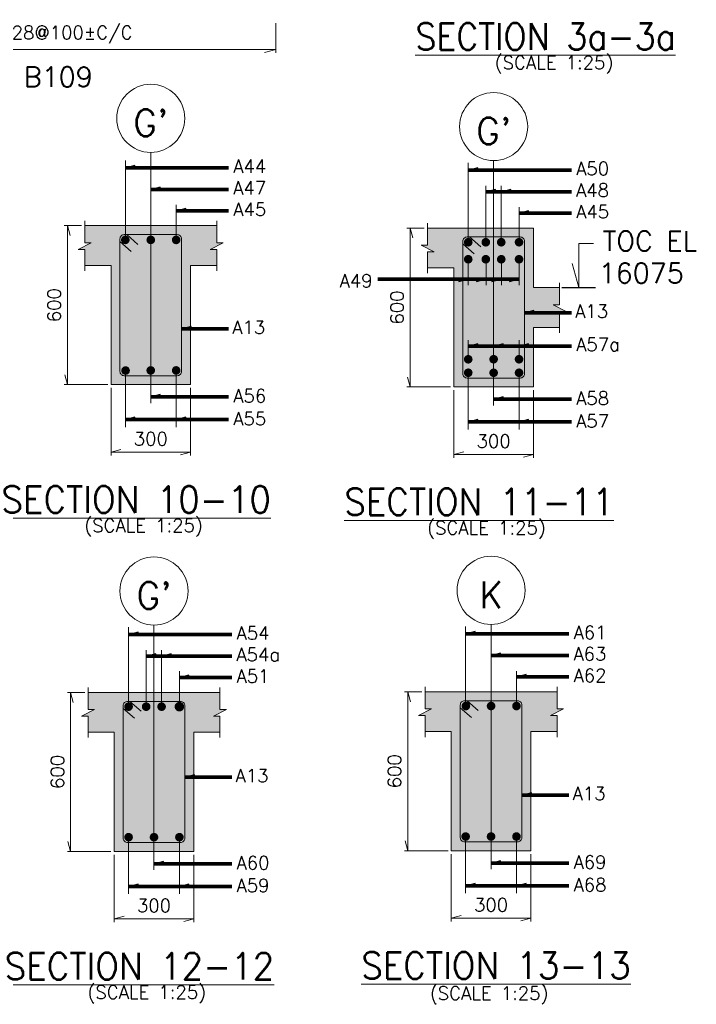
# Model space of a CAD drawing. Extents: x 875770 to 917820, y -160285 to -130585.
# Drawn here: x 903760 to 908870, y -144512 to -137081 of the extents above; entities that cross this region are included whole.
import ezdxf
from ezdxf.enums import TextEntityAlignment as Align
from ezdxf.lldxf.tags import DXFTag

# ---------------------------------------------------------------- set-up
doc = ezdxf.new("R2010")
doc.units = 0
doc.header["$LTSCALE"] = 450
doc.header["$MEASUREMENT"] = 0
doc.header["$PDMODE"] = 34
doc.header["$PDSIZE"] = 75
doc.linetypes.add('CENTER2', pattern=[1.125, 0.75, -0.125, 0.125, -0.125])
for name, color, linetype, lineweight in [('CIVIL', 3, 'Continuous', 0), ('CIVIL-GRID_NO_', 6, 'Continuous', 0), ('CIVILSHADE', 25, 'Continuous', 0), ('CV-AB-TITLE', 6, 'Continuous', 0), ('DIM', 2, 'Continuous', 0), ('GRID', 8, 'CENTER2', 0), ('MULLION', 4, 'Continuous', 0), ('REINFORCEMENT', 6, 'Continuous', 0), ('TEXT', 3, 'Continuous', 0)]:
    doc.layers.add(name, color=color, linetype=linetype, lineweight=lineweight)
doc.styles.add('ROMANS', font='romans.shx', dxfattribs={"height": 150})
doc.styles.add('ROMANS_0', font='romans.shx')
doc.styles.get("Standard").update_dxf_attribs({"font": 'romans.shx'})
doc.styles.add('V1', font='romans.shx', dxfattribs={"height": 200})
tags = doc.linetypes.add('ACAD_ISO10W100', pattern=[18.5, 12, -3, 0.5, -3]).pattern_tags.tags
tags[10:11] = [DXFTag(74, 4), DXFTag(75, 0), DXFTag(340, '0'), DXFTag(46, 1.0), DXFTag(50, 0.0), DXFTag(44, 0.0), DXFTag(45, 0.0)]
tags[8:9] = [DXFTag(74, 4), DXFTag(75, 0), DXFTag(340, '0'), DXFTag(46, 1.0), DXFTag(50, 0.0), DXFTag(44, 0.0), DXFTag(45, 0.0)]
tags[6:7] = [DXFTag(74, 4), DXFTag(75, 0), DXFTag(340, '0'), DXFTag(46, 1.0), DXFTag(50, 0.0), DXFTag(44, 0.0), DXFTag(45, 0.0)]
tags[4:5] = [DXFTag(74, 4), DXFTag(75, 0), DXFTag(340, '0'), DXFTag(46, 1.0), DXFTag(50, 0.0), DXFTag(44, 0.0), DXFTag(45, 0.0)]
doc.dimstyles.new('CIVIL', dxfattribs={"dimtxt": 100, "dimasz": 0.31, "dimexe": 25, "dimexo": 25, "dimgap": 50, "dimtad": 1, "dimdec": 0, "dimlfac": 0.5, "dimzin": 0, "dimdsep": 46, "dimtxsty": 'ROMANS_0', "dimblk": 'TICK', "dimcen": 0.06, "dimclrd": 2, "dimclre": 2, "dimclrt": 3, "dimadec": 0, "dimazin": 0, "dimtfac": 1, "dimtdec": 0, "dimtofl": 0, "dimtmove": 0, "dimatfit": 3, "dimldrblk": 'TICK', "dimfxl": 1, "dimtolj": 1, "dimtzin": 0, "dimlwd": -1, "dimlwe": -1, "dimarcsym": 0})
doc.dimstyles.new('CIVIL_100', dxfattribs={"dimtxt": 100, "dimasz": 0.35, "dimexe": 25, "dimexo": 25, "dimgap": 35, "dimtad": 1, "dimdec": 0, "dimzin": 0, "dimdsep": 46, "dimtxsty": 'ROMANS_0', "dimblk": 'TICK', "dimcen": 0.5, "dimclrd": 256, "dimclre": 2, "dimclrt": 3, "dimadec": 0, "dimazin": 0, "dimtfac": 1, "dimtdec": 0, "dimtofl": 0, "dimtmove": 0, "dimatfit": 3, "dimldrblk": 'TICK', "dimfxl": 1, "dimtolj": 1, "dimtzin": 0, "dimlwd": -1, "dimlwe": -1, "dimarcsym": 0})

# ---------------------------------------------------------------- blocks, each defined once
blk = doc.blocks.new('TICK')
at = {"color": 2, "ltscale": 0.4}
blk.add_line((-150, 0), (-429, 0), dxfattribs=at)
at = {"color": 3, "linetype": 'ByBlock'}
for p, q in [((0, 0), (-241, -65)), ((-150, 0), (0, 0))]:
    blk.add_line(p, q, dxfattribs=at)
blk = doc.blocks.new('*D186')
at = {"layer": 'DEFPOINTS', "color": 0, "linetype": 'ByBlock', "transparency": 16777216}
for p in [(902258.7, -137080.9), (905693.7, -137080.9), (902258.7, -137306.1)]:
    blk.add_point(p, dxfattribs=at)
at = {"layer": 'DIM', "color": 2, "linetype": 'ByBlock', "transparency": 16777216}
for p, q in [((902258.7, -137105.9), (902258.7, -137331.1)), ((905693.7, -137105.9), (905693.7, -137331.1))]:
    blk.add_line(p, q, dxfattribs=at)
at = {"layer": 'DIM', "color": 0, "linetype": 'ByBlock', "transparency": 16777216}
blk.add_line((905693.4, -137306.1), (902259.1, -137306.1), dxfattribs=at)
at = {"layer": 'DIM', "color": 0, "linetype": 'ByBlock', "transparency": 16777216, "xscale": 0.349999999999965, "yscale": 0.349999999999965, "zscale": 0.349999999999965, "rotation": 180}
blk.add_blockref('TICK', (902258.7, -137306.1), dxfattribs=at)
at = {"layer": 'DIM', "color": 0, "linetype": 'ByBlock', "transparency": 16777216, "xscale": 0.349999999999965, "yscale": 0.349999999999965, "zscale": 0.349999999999965}
blk.add_blockref('TICK', (905693.7, -137306.1), dxfattribs=at)
blk = doc.blocks.new('*D195')
at = {"layer": 'DEFPOINTS', "color": 0, "linetype": 'ByBlock', "transparency": 16777216}
for p in [(904449.9, -139835.4), (905049.9, -139835.4), (905049.9, -140344.3)]:
    blk.add_point(p, dxfattribs=at)
at = {"layer": 'DIM', "color": 2, "linetype": 'ByBlock', "transparency": 16777216}
for p, q in [((904449.9, -139860.4), (904449.9, -140369.3)), ((905049.9, -139860.4), (905049.9, -140369.3))]:
    blk.add_line(p, q, dxfattribs=at)
at = {"layer": 'DIM', "color": 0, "linetype": 'ByBlock', "transparency": 16777216}
blk.add_line((904450.2, -140344.3), (905049.5, -140344.3), dxfattribs=at)
at = {"layer": 'DIM', "color": 0, "linetype": 'ByBlock', "transparency": 16777216, "xscale": 0.309999999999969, "yscale": 0.309999999999969, "zscale": 0.309999999999969, "rotation": 180}
blk.add_blockref('TICK', (904449.9, -140344.3), dxfattribs=at)
at = {"layer": 'DIM', "color": 0, "linetype": 'ByBlock', "transparency": 16777216, "xscale": 0.309999999999969, "yscale": 0.309999999999969, "zscale": 0.309999999999969}
blk.add_blockref('TICK', (905049.9, -140344.3), dxfattribs=at)
at = {"layer": 'DIM', "color": 3, "linetype": 'ByBlock', "transparency": 16777216, "insert": (904749.9, -140244.3), "char_height": 100, "attachment_point": 5, "style": 'ROMANS_0'}
blk.add_mtext('\\A1;300', dxfattribs=at)
blk = doc.blocks.new('*D196')
at = {"layer": 'DEFPOINTS', "color": 0, "linetype": 'ByBlock', "transparency": 16777216}
for p in [(904120.4, -138635.4), (904251.5, -138635.4), (904449.9, -139835.4)]:
    blk.add_point(p, dxfattribs=at)
at = {"layer": 'DIM', "color": 2, "linetype": 'ByBlock', "transparency": 16777216}
for p, q in [((904226.5, -138635.4), (904095.4, -138635.4)), ((904424.9, -139835.4), (904095.4, -139835.4))]:
    blk.add_line(p, q, dxfattribs=at)
at = {"layer": 'DIM', "color": 0, "linetype": 'ByBlock', "transparency": 16777216}
blk.add_line((904120.4, -139835.1), (904120.4, -138635.8), dxfattribs=at)
at = {"layer": 'DIM', "color": 0, "linetype": 'ByBlock', "transparency": 16777216, "xscale": 0.309999999999969, "yscale": 0.309999999999969, "zscale": 0.309999999999969}
for p, rotation in [((904120.4, -138635.4), 90), ((904120.4, -139835.4), 270)]:
    blk.add_blockref('TICK', p, dxfattribs=dict(at, rotation=rotation))
at = {"layer": 'DIM', "color": 3, "linetype": 'ByBlock', "transparency": 16777216, "insert": (904020.4, -139235.4), "char_height": 100, "attachment_point": 5, "rotation": 90, "style": 'ROMANS_0'}
blk.add_mtext('\\A1;600', dxfattribs=at)
blk = doc.blocks.new('*D197')
at = {"layer": 'DEFPOINTS', "color": 0, "linetype": 'ByBlock', "transparency": 16777216}
for p in [(907039.4, -139853.1), (907639.4, -139853.1), (907639.4, -140361.9)]:
    blk.add_point(p, dxfattribs=at)
at = {"layer": 'DIM', "color": 2, "linetype": 'ByBlock', "transparency": 16777216}
for p, q in [((907039.4, -139878.1), (907039.4, -140386.9)), ((907639.4, -139878.1), (907639.4, -140386.9))]:
    blk.add_line(p, q, dxfattribs=at)
at = {"layer": 'DIM', "color": 0, "linetype": 'ByBlock', "transparency": 16777216}
blk.add_line((907039.7, -140361.9), (907639.1, -140361.9), dxfattribs=at)
at = {"layer": 'DIM', "color": 0, "linetype": 'ByBlock', "transparency": 16777216, "xscale": 0.309999999999969, "yscale": 0.309999999999969, "zscale": 0.309999999999969, "rotation": 180}
blk.add_blockref('TICK', (907039.4, -140361.9), dxfattribs=at)
at = {"layer": 'DIM', "color": 0, "linetype": 'ByBlock', "transparency": 16777216, "xscale": 0.309999999999969, "yscale": 0.309999999999969, "zscale": 0.309999999999969}
blk.add_blockref('TICK', (907639.4, -140361.9), dxfattribs=at)
at = {"layer": 'DIM', "color": 3, "linetype": 'ByBlock', "transparency": 16777216, "insert": (907339.4, -140261.9), "char_height": 100, "attachment_point": 5, "style": 'ROMANS_0'}
blk.add_mtext('\\A1;300', dxfattribs=at)
blk = doc.blocks.new('*D198')
at = {"layer": 'DEFPOINTS', "color": 0, "linetype": 'ByBlock', "transparency": 16777216}
for p in [(906709.9, -138653.1), (906841, -138653.1), (907039.4, -139853.1)]:
    blk.add_point(p, dxfattribs=at)
at = {"layer": 'DIM', "color": 2, "linetype": 'ByBlock', "transparency": 16777216}
for p, q in [((906816, -138653.1), (906684.9, -138653.1)), ((907014.4, -139853.1), (906684.9, -139853.1))]:
    blk.add_line(p, q, dxfattribs=at)
at = {"layer": 'DIM', "color": 0, "linetype": 'ByBlock', "transparency": 16777216}
blk.add_line((906709.9, -139852.8), (906709.9, -138653.4), dxfattribs=at)
at = {"layer": 'DIM', "color": 0, "linetype": 'ByBlock', "transparency": 16777216, "xscale": 0.309999999999969, "yscale": 0.309999999999969, "zscale": 0.309999999999969}
for p, rotation in [((906709.9, -138653.1), 90), ((906709.9, -139853.1), 270)]:
    blk.add_blockref('TICK', p, dxfattribs=dict(at, rotation=rotation))
at = {"layer": 'DIM', "color": 3, "linetype": 'ByBlock', "transparency": 16777216, "insert": (906609.9, -139253.1), "char_height": 100, "attachment_point": 5, "rotation": 90, "style": 'ROMANS_0'}
blk.add_mtext('\\A1;600', dxfattribs=at)
blk = doc.blocks.new('*D199')
at = {"layer": 'DEFPOINTS', "color": 0, "linetype": 'ByBlock', "transparency": 16777216}
for p in [(907019.9, -143353.5), (907619.9, -143353.5), (907619.9, -143862.3)]:
    blk.add_point(p, dxfattribs=at)
at = {"layer": 'DIM', "color": 2, "linetype": 'ByBlock', "transparency": 16777216}
for p, q in [((907019.9, -143378.5), (907019.9, -143887.3)), ((907619.9, -143378.5), (907619.9, -143887.3))]:
    blk.add_line(p, q, dxfattribs=at)
at = {"layer": 'DIM', "color": 0, "linetype": 'ByBlock', "transparency": 16777216}
blk.add_line((907020.2, -143862.3), (907619.6, -143862.3), dxfattribs=at)
at = {"layer": 'DIM', "color": 0, "linetype": 'ByBlock', "transparency": 16777216, "xscale": 0.309999999999969, "yscale": 0.309999999999969, "zscale": 0.309999999999969, "rotation": 180}
blk.add_blockref('TICK', (907019.9, -143862.3), dxfattribs=at)
at = {"layer": 'DIM', "color": 0, "linetype": 'ByBlock', "transparency": 16777216, "xscale": 0.309999999999969, "yscale": 0.309999999999969, "zscale": 0.309999999999969}
blk.add_blockref('TICK', (907619.9, -143862.3), dxfattribs=at)
at = {"layer": 'DIM', "color": 3, "linetype": 'ByBlock', "transparency": 16777216, "insert": (907319.9, -143762.3), "char_height": 100, "attachment_point": 5, "style": 'ROMANS_0'}
blk.add_mtext('\\A1;300', dxfattribs=at)
blk = doc.blocks.new('*D200')
at = {"layer": 'DEFPOINTS', "color": 0, "linetype": 'ByBlock', "transparency": 16777216}
for p in [(906690.4, -142153.5), (906821.5, -142153.5), (907019.9, -143353.5)]:
    blk.add_point(p, dxfattribs=at)
at = {"layer": 'DIM', "color": 2, "linetype": 'ByBlock', "transparency": 16777216}
for p, q in [((906796.5, -142153.5), (906665.4, -142153.5)), ((906994.9, -143353.5), (906665.4, -143353.5))]:
    blk.add_line(p, q, dxfattribs=at)
at = {"layer": 'DIM', "color": 0, "linetype": 'ByBlock', "transparency": 16777216}
blk.add_line((906690.4, -143353.2), (906690.4, -142153.8), dxfattribs=at)
at = {"layer": 'DIM', "color": 0, "linetype": 'ByBlock', "transparency": 16777216, "xscale": 0.309999999999969, "yscale": 0.309999999999969, "zscale": 0.309999999999969}
for p, rotation in [((906690.4, -142153.5), 90), ((906690.4, -143353.5), 270)]:
    blk.add_blockref('TICK', p, dxfattribs=dict(at, rotation=rotation))
at = {"layer": 'DIM', "color": 3, "linetype": 'ByBlock', "transparency": 16777216, "insert": (906590.4, -142753.5), "char_height": 100, "attachment_point": 5, "rotation": 90, "style": 'ROMANS_0'}
blk.add_mtext('\\A1;600', dxfattribs=at)
blk = doc.blocks.new('*D323')
at = {"layer": 'DEFPOINTS', "color": 0, "linetype": 'ByBlock', "transparency": 16777216}
for p in [(904474.4, -143358.4), (905074.4, -143358.4), (905074.4, -143867.2)]:
    blk.add_point(p, dxfattribs=at)
at = {"layer": 'DIM', "color": 2, "linetype": 'ByBlock', "transparency": 16777216}
for p, q in [((904474.4, -143383.4), (904474.4, -143892.2)), ((905074.4, -143383.4), (905074.4, -143892.2))]:
    blk.add_line(p, q, dxfattribs=at)
at = {"layer": 'DIM', "color": 0, "linetype": 'ByBlock', "transparency": 16777216}
blk.add_line((904474.7, -143867.2), (905074.1, -143867.2), dxfattribs=at)
at = {"layer": 'DIM', "color": 0, "linetype": 'ByBlock', "transparency": 16777216, "xscale": 0.309999999999969, "yscale": 0.309999999999969, "zscale": 0.309999999999969, "rotation": 180}
blk.add_blockref('TICK', (904474.4, -143867.2), dxfattribs=at)
at = {"layer": 'DIM', "color": 0, "linetype": 'ByBlock', "transparency": 16777216, "xscale": 0.309999999999969, "yscale": 0.309999999999969, "zscale": 0.309999999999969}
blk.add_blockref('TICK', (905074.4, -143867.2), dxfattribs=at)
at = {"layer": 'DIM', "color": 3, "linetype": 'ByBlock', "transparency": 16777216, "insert": (904774.4, -143767.2), "char_height": 100, "attachment_point": 5, "style": 'ROMANS_0'}
blk.add_mtext('\\A1;300', dxfattribs=at)
blk = doc.blocks.new('*D324')
at = {"layer": 'DEFPOINTS', "color": 0, "linetype": 'ByBlock', "transparency": 16777216}
for p in [(904145, -142158.4), (904276, -142158.4), (904474.4, -143358.4)]:
    blk.add_point(p, dxfattribs=at)
at = {"layer": 'DIM', "color": 2, "linetype": 'ByBlock', "transparency": 16777216}
for p, q in [((904251, -142158.4), (904120, -142158.4)), ((904449.4, -143358.4), (904120, -143358.4))]:
    blk.add_line(p, q, dxfattribs=at)
at = {"layer": 'DIM', "color": 0, "linetype": 'ByBlock', "transparency": 16777216}
blk.add_line((904145, -143358.1), (904145, -142158.7), dxfattribs=at)
at = {"layer": 'DIM', "color": 0, "linetype": 'ByBlock', "transparency": 16777216, "xscale": 0.309999999999969, "yscale": 0.309999999999969, "zscale": 0.309999999999969}
for p, rotation in [((904145, -142158.4), 90), ((904145, -143358.4), 270)]:
    blk.add_blockref('TICK', p, dxfattribs=dict(at, rotation=rotation))
at = {"layer": 'DIM', "color": 3, "linetype": 'ByBlock', "transparency": 16777216, "insert": (904045, -142758.4), "char_height": 100, "attachment_point": 5, "rotation": 90, "style": 'ROMANS_0'}
blk.add_mtext('\\A1;600', dxfattribs=at)

msp = doc.modelspace()

# ---------------------------------------------------------------- hatches: boundary and pattern name
at = {"layer": 'CIVILSHADE', "ltscale": 0.2}
for points in [[(904251.46, -138935.45), (904251.46, -138815.68), (904202.8, -138815.68), (904300.11, -138765.4), (904251.46, -138765.4), (904251.46, -138635.45), (904449.86, -138635.45), (904449.86, -138935.45)], [(904449.86, -139835.45), (904449.86, -138635.45), (905248.26, -138635.45), (905248.26, -138765.4), (905296.91, -138765.4), (905199.6, -138815.68), (905248.26, -138815.68), (905248.26, -138935.45), (905049.86, -138935.45), (905049.86, -139835.45)], [(907039.38, -139853.09), (907039.38, -138953.09), (906840.98, -138953.09), (906840.98, -138833.32), (906889.63, -138833.32), (906792.33, -138783.03), (906840.98, -138783.03), (906840.98, -138653.09), (907639.38, -138653.09), (907639.38, -139853.09)], [(907639.38, -139403.09), (907639.38, -139103.09), (907837.78, -139103.09), (907837.78, -139233.03), (907789.12, -139233.03), (907886.43, -139283.32), (907837.78, -139283.32), (907837.78, -139403.09)], [(904276.03, -142458.4), (904276.03, -142338.64), (904227.38, -142338.64), (904324.69, -142288.35), (904276.03, -142288.35), (904276.03, -142158.4), (904474.43, -142158.4), (904474.43, -142458.4)], [(904474.43, -143358.4), (904474.43, -142158.4), (905272.83, -142158.4), (905272.83, -142288.35), (905321.48, -142288.35), (905224.18, -142338.64), (905272.83, -142338.64), (905272.83, -142458.4), (905074.43, -142458.4), (905074.43, -143358.4)], [(906821.5, -142453.46), (906821.5, -142333.7), (906772.84, -142333.7), (906870.15, -142283.41), (906821.5, -142283.41), (906821.5, -142153.46), (907019.9, -142153.46), (907019.9, -142453.46)], [(907019.9, -143353.46), (907019.9, -142153.46), (907818.29, -142153.46), (907818.29, -142283.41), (907866.95, -142283.41), (907769.64, -142333.7), (907818.29, -142333.7), (907818.29, -142453.46), (907619.9, -142453.46), (907619.9, -143353.46)]]:
    msp.add_hatch(color=25, dxfattribs=at).paths.add_polyline_path(points)

# ---------------------------------------------------------------- linework, layer by layer
at = {"color": 2, "ltscale": 266.666667}
msp.add_line((907853.69, -139103.09), (908109.77, -139103.09), dxfattribs=at)
at = {"layer": 'CIVIL', "color": 3, "linetype": 'ByBlock'}
for p, q in [((904251.46, -138635.45), (904449.86, -138635.45)), ((904449.86, -138635.45), (905049.86, -138635.45)), ((904449.86, -138635.45), (905248.26, -138635.45)), ((904449.86, -138635.45), (905248.26, -138635.45)), ((907639.38, -138653.09), (906840.98, -138653.09)), ((907639.38, -138653.09), (906840.98, -138653.09)), ((907039.38, -138653.09), (907639.38, -138653.09)), ((904449.86, -138935.45), (904251.46, -138935.45)), ((905049.86, -138935.45), (905248.26, -138935.45)), ((907039.38, -138953.09), (906840.98, -138953.09)), ((907837.78, -139103.09), (907639.38, -139103.09)), ((907639.38, -139403.09), (907837.78, -139403.09)), ((904276.03, -142158.4), (904474.43, -142158.4)), ((904474.43, -142158.4), (905074.43, -142158.4)), ((904474.43, -142158.4), (905272.83, -142158.4)), ((904474.43, -142158.4), (905272.83, -142158.4)), ((906821.5, -142153.46), (907019.9, -142153.46)), ((907019.9, -142153.46), (907619.9, -142153.46)), ((907019.9, -142153.46), (907818.29, -142153.46)), ((907019.9, -142153.46), (907818.29, -142153.46)), ((904474.43, -142458.4), (904276.03, -142458.4)), ((905074.43, -142458.4), (905272.83, -142458.4)), ((907019.9, -142453.46), (906821.5, -142453.46)), ((907619.9, -142453.46), (907818.29, -142453.46))]:
    msp.add_line(p, q, dxfattribs=at)
at = {"layer": 'CIVIL', "color": 2, "ltscale": 0.25, "flags": 128}
for points in [[(904251.46, -138976.81), (904251.46, -138815.68), (904202.8, -138815.68), (904300.11, -138765.4), (904251.46, -138765.4), (904251.46, -138598.57)], [(905248.26, -138976.81), (905248.26, -138815.68), (905199.6, -138815.68), (905296.91, -138765.4), (905248.26, -138765.4), (905248.26, -138598.57)], [(906840.98, -138994.44), (906840.98, -138833.32), (906889.63, -138833.32), (906792.33, -138783.03), (906840.98, -138783.03), (906840.98, -138616.21)], [(907837.78, -139444.44), (907837.78, -139283.32), (907886.43, -139283.32), (907789.12, -139233.03), (907837.78, -139233.03), (907837.78, -139066.21)], [(904276.03, -142499.76), (904276.03, -142338.64), (904227.38, -142338.64), (904324.69, -142288.35), (904276.03, -142288.35), (904276.03, -142121.53)], [(905272.83, -142499.76), (905272.83, -142338.64), (905224.18, -142338.64), (905321.48, -142288.35), (905272.83, -142288.35), (905272.83, -142121.53)], [(906821.5, -142494.82), (906821.5, -142333.7), (906772.84, -142333.7), (906870.15, -142283.41), (906821.5, -142283.41), (906821.5, -142116.59)], [(907818.29, -142494.82), (907818.29, -142333.7), (907769.64, -142333.7), (907866.95, -142283.41), (907818.29, -142283.41), (907818.29, -142116.59)]]:
    msp.add_lwpolyline(points, dxfattribs=at)
at = {"layer": 'CIVIL', "color": 3, "linetype": 'ByBlock', "flags": 128}
for points in [[(904449.86, -138635.45), (904449.86, -138635.45)], [(907639.38, -138653.09), (907639.38, -138653.09)], [(907639.38, -138653.09), (907639.38, -139103.09)], [(904449.86, -138935.45), (904449.86, -139835.45), (905049.86, -139835.45), (905049.86, -138935.45)], [(907639.38, -139403.09), (907639.38, -139853.09), (907039.38, -139853.09), (907039.38, -138953.09)], [(904474.43, -142158.4), (904474.43, -142158.4)], [(907019.9, -142153.46), (907019.9, -142153.46)], [(904474.43, -142458.4), (904474.43, -143358.4), (905074.43, -143358.4), (905074.43, -142458.4)], [(907019.9, -142453.46), (907019.9, -143353.46), (907619.9, -143353.46), (907619.9, -142453.46)]]:
    msp.add_lwpolyline(points, dxfattribs=at)
at = {"layer": 'CIVIL-GRID_NO_', "color": 6, "ltscale": 0.714288}
for centre in [(904749.86, -137825.42), (907339.38, -137887.61), (904774.43, -141392.93), (907319.9, -141387.99)]:
    msp.add_circle(centre, 257.14, dxfattribs=at)
at = {"layer": 'CV-AB-TITLE', "lineweight": 0, "ltscale": 666.666667, "flags": 128}
msp.add_lwpolyline([(908094.23, -138769.34), (907981.73, -138769.34), (907981.73, -139103.09), (907933.2, -138921.98)], dxfattribs=at)
at = {"layer": 'DIM', "ltscale": 0.5}
for p, q in [((904557.99, -138742.9), (904557.99, -138142.74)), ((907147.51, -138760.54), (907147.51, -138160.38)), ((904749.86, -138742.9), (904749.86, -138317.28)), ((907280.2, -138760.54), (907280.2, -138334.92)), ((907396.88, -138760.54), (907396.88, -138334.92)), ((904941.72, -138742.9), (904941.72, -138479.24)), ((907531.24, -138760.54), (907531.24, -138496.87)), ((907147.51, -138888.94), (907147.51, -139083.67)), ((907281.88, -138888.94), (907281.88, -139083.67)), ((907398.55, -138888.94), (907398.55, -139083.67)), ((907531.24, -138888.94), (907531.24, -139083.67)), ((907147.51, -139643.79), (907147.51, -139499.2)), ((907339.38, -139643.79), (907339.38, -139499.2)), ((907531.24, -139643.79), (907531.24, -139499.2)), ((904557.99, -139728), (904557.99, -140155.59)), ((904749.86, -139728), (904749.86, -139973.99)), ((904941.72, -139728), (904941.72, -140155.59)), ((907147.51, -139745.63), (907147.51, -140173.22)), ((907339.38, -139745.63), (907339.38, -139991.63)), ((907531.24, -139745.63), (907531.24, -140173.22)), ((904582.57, -142265.86), (904582.57, -141665.7)), ((907128.03, -142260.92), (907128.03, -141660.76)), ((904715.26, -142265.86), (904715.26, -141840.24)), ((904831.93, -142265.86), (904831.93, -141840.24)), ((907319.9, -142260.92), (907319.9, -141835.3)), ((904966.3, -142265.86), (904966.3, -141998.5)), ((907511.76, -142260.92), (907511.76, -141997.25)), ((904582.57, -143250.95), (904582.57, -143678.54)), ((904774.43, -143250.95), (904774.43, -143496.95)), ((904966.3, -143250.95), (904966.3, -143678.54)), ((907128.03, -143246.01), (907128.03, -143673.6)), ((907319.9, -143246.01), (907319.9, -143492.01)), ((907511.76, -143246.01), (907511.76, -143673.6))]:
    msp.add_line(p, q, dxfattribs=at)
at = {"layer": 'GRID', "color": 8, "linetype": 'ACAD_ISO10W100', "ltscale": 0.05}
for p, q in [((904749.86, -138082.57), (904749.86, -139878.23)), ((907339.38, -138144.75), (907339.38, -139895.87)), ((904774.43, -141650.07), (904774.43, -143401.19)), ((907319.9, -141645.13), (907319.9, -143396.25))]:
    msp.add_line(p, q, dxfattribs=at)
at = {"layer": 'REINFORCEMENT', "ltscale": 0.125}
for p, q in [((904568.59, -138702.95), (904653.34, -138777.45)), ((907158.12, -138720.59), (907242.86, -138795.09)), ((904517.36, -138755.85), (904601.66, -138829.96)), ((907106.88, -138773.49), (907191.18, -138847.59)), ((904593.17, -142225.9), (904677.92, -142300.4)), ((907138.63, -142220.96), (907223.38, -142295.46)), ((904541.93, -142278.8), (904626.23, -142352.91)), ((907087.4, -142273.86), (907171.7, -142347.97))]:
    msp.add_line(p, q, dxfattribs=at)
at = {"layer": 'REINFORCEMENT', "linetype": 'ByBlock', "flags": 128}
for points in [[(904549.86, -139767.95), (904949.86, -139767.95, 0.4142136), (904982.36, -139735.45), (904982.36, -138735.45, 0.4142136), (904949.86, -138702.95), (904549.86, -138702.95, 0.4142136), (904517.36, -138735.45), (904517.36, -139735.45, 0.4142136), (904549.86, -139767.95)], [(907139.38, -139785.59), (907539.38, -139785.59, 0.4142136), (907571.88, -139753.09), (907571.88, -138753.09, 0.4142136), (907539.38, -138720.59), (907139.38, -138720.59, 0.4142136), (907106.88, -138753.09), (907106.88, -139753.09, 0.4142136), (907139.38, -139785.59)], [(904574.43, -143290.9), (904974.43, -143290.9, 0.4142136), (905006.93, -143258.4), (905006.93, -142258.4, 0.4142136), (904974.43, -142225.9), (904574.43, -142225.9, 0.4142136), (904541.93, -142258.4), (904541.93, -143258.4, 0.4142136), (904574.43, -143290.9)], [(907119.9, -143285.96), (907519.9, -143285.96, 0.4142136), (907552.4, -143253.46), (907552.4, -142253.46, 0.4142136), (907519.9, -142220.96), (907119.9, -142220.96, 0.4142136), (907087.4, -142253.46), (907087.4, -143253.46, 0.4142136), (907119.9, -143285.96)]]:
    msp.add_lwpolyline(points, format="xyb", close=True, dxfattribs=at)
at = {"layer": 'REINFORCEMENT', "ltscale": 0.1125, "const_width": 32.39, "flags": 128}
for points in [[(904541.8, -138742.9, 1), (904574.19, -138742.9, 1), (904541.8, -138742.9)], [(907131.32, -138760.54, 1), (907163.71, -138760.54, 1), (907131.32, -138760.54)], [(907131.32, -138888.94, 1), (907163.71, -138888.94, 1), (907131.32, -138888.94)], [(907131.32, -139643.79, -1), (907163.71, -139643.79, -1), (907131.32, -139643.79)], [(904543.6, -139729.16, -1), (904575.99, -139729.16, -1), (904543.6, -139729.16)], [(907113.63, -142260.92, 1), (907146.03, -142260.92, 1), (907113.63, -142260.92)]]:
    msp.add_lwpolyline(points, format="xyb", dxfattribs=at)
at = {"layer": 'REINFORCEMENT', "ltscale": 0.1125, "flags": 128}
for points in [[(904766.28, -138742.9, 32.39, 32.39, -1), (904733.89, -138742.9, 32.39, 32.39, -1), (904766.28, -138742.9, 0, 0, 0)], [(904957.92, -138742.9, 32.39, 32.39, -1), (904925.53, -138742.9, 32.39, 32.39, -1), (904957.92, -138742.9, 0, 0, 0)], [(907296.4, -138760.54, 32.39, 32.39, -1), (907264.01, -138760.54, 32.39, 32.39, -1), (907296.4, -138760.54, 0, 0, 0)], [(907413.07, -138760.54, 32.39, 32.39, -1), (907380.68, -138760.54, 32.39, 32.39, -1), (907413.07, -138760.54, 0, 0, 0)], [(907547.44, -138760.54, 32.39, 32.39, -1), (907515.05, -138760.54, 32.39, 32.39, -1), (907547.44, -138760.54, 0, 0, 0)], [(907296.4, -138888.94, 32.39, 32.39, -1), (907264.01, -138888.94, 32.39, 32.39, -1), (907296.4, -138888.94, 0, 0, 0)], [(907413.07, -138888.94, 32.39, 32.39, -1), (907380.68, -138888.94, 32.39, 32.39, -1), (907413.07, -138888.94, 0, 0, 0)], [(907547.44, -138888.94, 32.39, 32.39, -1), (907515.05, -138888.94, 32.39, 32.39, -1), (907547.44, -138888.94, 0, 0, 0)], [(907355.58, -139643.79, 32.39, 32.39, 1), (907323.18, -139643.79, 32.39, 32.39, 1), (907355.58, -139643.79, 0, 0, 0)], [(907547.44, -139643.79, 32.39, 32.39, 1), (907515.05, -139643.79, 32.39, 32.39, 1), (907547.44, -139643.79, 0, 0, 0)], [(904766.05, -139728, 32.39, 32.39, 1), (904733.66, -139728, 32.39, 32.39, 1), (904766.05, -139728, 0, 0, 0)], [(904957.92, -139728, 32.39, 32.39, 1), (904925.53, -139728, 32.39, 32.39, 1), (904957.92, -139728, 0, 0, 0)], [(907131.32, -139745.63, 32.39, 32.39, -1), (907163.71, -139745.63, 32.39, 32.39, -1), (907131.32, -139745.63, 0, 0, 0)], [(907355.58, -139745.63, 32.39, 32.39, 1), (907323.18, -139745.63, 32.39, 32.39, 1), (907355.58, -139745.63, 0, 0, 0)], [(907547.44, -139745.63, 32.39, 32.39, 1), (907515.05, -139745.63, 32.39, 32.39, 1), (907547.44, -139745.63, 0, 0, 0)], [(904566.37, -142265.86, 32.39, 32.39, 1), (904598.76, -142265.86, 32.39, 32.39, 1), (904566.37, -142265.86, 0, 0, 0)], [(904731.45, -142265.86, 32.39, 32.39, -1), (904699.06, -142265.86, 32.39, 32.39, -1), (904731.45, -142265.86, 0, 0, 0)], [(904848.12, -142265.86, 32.39, 32.39, -1), (904815.73, -142265.86, 32.39, 32.39, -1), (904848.12, -142265.86, 0, 0, 0)], [(907336.09, -142260.92, 32.39, 32.39, -1), (907303.7, -142260.92, 32.39, 32.39, -1), (907336.09, -142260.92, 0, 0, 0)], [(907527.96, -142260.92, 32.39, 32.39, -1), (907495.56, -142260.92, 32.39, 32.39, -1), (907527.96, -142260.92, 0, 0, 0)], [(904566.37, -143250.95, 32.39, 32.39, -1), (904598.76, -143250.95, 32.39, 32.39, -1), (904566.37, -143250.95, 0, 0, 0)], [(904790.62, -143250.95, 32.39, 32.39, 1), (904758.23, -143250.95, 32.39, 32.39, 1), (904790.62, -143250.95, 0, 0, 0)], [(904982.49, -143250.95, 32.39, 32.39, 1), (904950.1, -143250.95, 32.39, 32.39, 1), (904982.49, -143250.95, 0, 0, 0)], [(907111.83, -143246.01, 32.39, 32.39, -1), (907144.23, -143246.01, 32.39, 32.39, -1), (907111.83, -143246.01, 0, 0, 0)], [(907336.14, -143246.01, 32.39, 32.39, 1), (907303.75, -143246.01, 32.39, 32.39, 1), (907336.14, -143246.01, 0, 0, 0)], [(907527.96, -143246.01, 32.39, 32.39, 1), (907495.56, -143246.01, 32.39, 32.39, 1), (907527.96, -143246.01, 0, 0, 0)]]:
    msp.add_lwpolyline(points, format="xyseb", dxfattribs=at)
at = {"layer": 'REINFORCEMENT', "ltscale": 0.125, "const_width": 35.99, "flags": 128}
msp.add_lwpolyline([(904984.29, -142265.86, -1), (904948.3, -142265.86, -1), (904984.29, -142265.86)], format="xyb", dxfattribs=at)

# ---------------------------------------------------------------- texts
at = {"layer": 'CIVIL-GRID_NO_', "color": 6, "char_height": 200, "attachment_point": 5, "line_spacing_factor": 0.6}
for s, insert in [("G'", (904749.86, -137858.76)), ("G'", (907339.38, -137920.94)), ("G'", (904774.43, -141426.26)), ('K', (907319.9, -141421.32))]:
    msp.add_mtext(s, dxfattribs=dict(at, insert=insert))
at = {"layer": 'CV-AB-TITLE', "lineweight": -2, "style": 'V1'}
for s, p in [('TOC EL', (908519.71, -138751.23)), ('16075', (908454.25, -138993.21))]:
    msp.add_text(s, height=150, dxfattribs=at).set_placement(p, align=Align.MIDDLE_CENTER)
at = {"layer": 'DIM', "color": 3, "linetype": 'ByBlock', "insert": (903976.23, -137194.96), "char_height": 100, "attachment_point": 5, "style": 'ROMANS_0'}
msp.add_mtext('\\A1;25-A28@100±C/C', dxfattribs=at)
at = {"layer": 'MULLION', "color": 3}
for s, p in [('A44', (905373.11, -138237.17)), ('A50', (907962.63, -138254.81)), ('A47', (905372.1, -138399.98)), ('A48', (907961.63, -138417.61)), ('A45', (905373.11, -138561.93)), ('A45', (907962.63, -138579.57)), ('A13', (907955.22, -139331.29)), ('A13', (905365.69, -139452.84)), ('A57a', (907962.63, -139581.89)), ('A56', (905373.11, -139970.65)), ('A58', (907962.63, -139988.29)), ('A55', (905373.11, -140141.95)), ('A57', (907962.63, -140159.59)), ('A54', (905397.68, -141760.12)), ('A61', (907943.15, -141755.18)), ('A54a', (905396.68, -141922.93)), ('A63', (907942.14, -141917.99)), ('A51', (905397.68, -142084.91)), ('A62', (907943.15, -142079.94)), ('A13', (905390.27, -142836.61)), ('A13', (907935.73, -142970.86)), ('A60', (905397.68, -143493.61)), ('A69', (907943.15, -143488.67)), ('A59', (905397.68, -143664.9)), ('A68', (907943.15, -143659.96))]:
    msp.add_text(s, height=100, dxfattribs=at).set_placement(p)
msp.add_text('A49', height=100, dxfattribs=at).set_placement((906425.09, -139000.98), align=Align.TOP_RIGHT)
at = {"layer": 'MULLION', "color": 3, "char_height": 100, "attachment_point": 7, "line_spacing_factor": 0.8}
for insert in [(907347.43, -137487.79), (904247.56, -140981.41), (906837.08, -140999.05), (904272.13, -144504.37), (906857.59, -144512.25)]:
    msp.add_mtext('(SCALE 1:25)', dxfattribs=dict(at, insert=insert))
at = {"layer": 'TEXT', "color": 6, "style": 'ROMANS'}
for s, insert, char_height, attachment_point, line_spacing_factor in [('\\H1x;\\W0.925002;\\LSECTION 3a-3a', (906747.69, -137308.31), 199.9995, 7, 0.600002), ('B109', (904311.81, -137587.93), 150, 9, 0.8), ('\\H1x;\\W0.950002;\\LSECTION 10-10', (903621.91, -140801.93), 199.9995, 7, 0.600002), ('\\H1x;\\W0.950002;\\LSECTION 11-11', (906211.43, -140819.57), 199.9995, 7, 0.600002), ('\\H1x;\\W0.950002;\\LSECTION 12-12', (903646.48, -144324.89), 199.9995, 7, 0.600002), ('\\H1x;\\W0.950002;\\LSECTION 13-13', (906338.76, -144319.95), 199.9995, 7, 0.600002)]:
    msp.add_mtext(s, dxfattribs=dict(at, insert=insert, char_height=char_height, attachment_point=attachment_point, line_spacing_factor=line_spacing_factor))

# ---------------------------------------------------------------- dimensions: what is measured, and where the dimension line sits
at = {"layer": 'DIM', "linetype": 'ByBlock'}
dim = msp.add_linear_dim(base=(902258.73, -137306.15), p1=(905693.73, -137080.88), p2=(902258.73, -137080.88), angle=180, text=' ', dimstyle='CIVIL_100', override={"dimtxt": 100, "dimasz": 0.35, "dimexe": 25, "dimexo": 25, "dimgap": 35, "dimcen": 0.5, "dimclrd": 0, "dimlwe": 65535}, dxfattribs=at)
dim.commit()
dim.dimension.update_dxf_attribs({"geometry": '*D186', "text_midpoint": (903976.23, -137306.15)})
for base, p1, p2, picture, middle in [((904120.39, -138635.45), (904449.86, -139835.45), (904251.46, -138635.45), '*D196', (904020.39, -139235.45)), ((906709.91, -138653.09), (907039.38, -139853.09), (906840.98, -138653.09), '*D198', (906609.91, -139253.09)), ((904144.97, -142158.4), (904474.43, -143358.4), (904276.03, -142158.4), '*D324', (904044.97, -142758.4)), ((906690.43, -142153.46), (907019.9, -143353.46), (906821.5, -142153.46), '*D200', (906590.43, -142753.46))]:
    dim = msp.add_linear_dim(base=base, p1=p1, p2=p2, angle=90, dimstyle='CIVIL', override={"dimtxt": 100, "dimasz": 0.31, "dimexe": 25, "dimexo": 25, "dimgap": 50, "dimlfac": 0.5, "dimtxsty": 'ROMANS_0', "dimcen": 0.06, "dimclrd": 0, "dimlwe": 65535}, dxfattribs=at)
    dim.commit()
    dim.dimension.update_dxf_attribs({"geometry": picture, "text_midpoint": middle})
for base, p1, p2, picture, middle in [((905049.86, -140344.27), (904449.86, -139835.45), (905049.86, -139835.45), '*D195', (904749.86, -140244.27)), ((907639.38, -140361.91), (907039.38, -139853.09), (907639.38, -139853.09), '*D197', (907339.38, -140261.91)), ((905074.43, -143867.23), (904474.43, -143358.4), (905074.43, -143358.4), '*D323', (904774.43, -143767.23)), ((907619.9, -143862.29), (907019.9, -143353.46), (907619.9, -143353.46), '*D199', (907319.9, -143762.29))]:
    dim = msp.add_linear_dim(base=base, p1=p1, p2=p2, dimstyle='CIVIL', override={"dimtxt": 100, "dimasz": 0.31, "dimexe": 25, "dimexo": 25, "dimgap": 50, "dimlfac": 0.5, "dimtxsty": 'ROMANS_0', "dimcen": 0.06, "dimclrd": 0, "dimlwe": 65535}, dxfattribs=at)
    dim.commit()
    dim.dimension.update_dxf_attribs({"geometry": picture, "text_midpoint": middle})

# ---------------------------------------------------------------- leaders
for points in [[(904557.99, -138199.07), (905337.98, -138199.07)], [(907147.51, -138216.71), (907927.5, -138216.71)], [(904749.86, -138361.88), (905337.98, -138361.88)], [(907280.2, -138379.52), (907812.41, -138379.52)], [(907396.88, -138379.52), (907927.5, -138379.52)], [(904941.72, -138523.83), (905337.98, -138523.83)], [(907531.24, -138541.47), (907927.5, -138541.47)], [(907147.51, -139039.07), (906464.97, -139039.07)], [(907531.24, -139039.07), (906464.97, -139039.07)], [(907281.88, -139039.07), (906464.97, -139039.07)], [(907398.55, -139039.07), (906867.92, -139039.07)], [(907571.88, -139293.59), (907927.5, -139293.59)], [(904982.36, -139415.14), (905337.98, -139415.14)], [(907147.51, -139543.79), (907927.5, -139543.79)], [(907339.38, -139543.79), (907927.5, -139543.79)], [(907531.24, -139543.79), (907927.5, -139543.79)], [(904749.86, -139927.96), (905337.98, -139927.96)], [(907339.38, -139945.6), (907927.5, -139945.6)], [(904557.99, -140099.26), (905337.98, -140099.26)], [(904941.72, -140099.26), (905337.98, -140099.26)], [(907147.51, -140116.89), (907927.5, -140116.89)], [(907531.24, -140116.89), (907927.5, -140116.89)], [(904582.57, -141722.03), (905362.56, -141722.03)], [(907128.03, -141717.09), (907908.02, -141717.09)], [(904715.26, -141884.83), (905247.46, -141884.83)], [(904831.93, -141884.83), (905362.56, -141884.83)], [(907319.9, -141879.89), (907908.02, -141879.89)], [(904966.3, -142046.81), (905362.56, -142046.81)], [(907511.76, -142041.85), (907908.02, -142041.85)], [(905006.93, -142798.91), (905362.56, -142798.91)], [(907552.4, -142933.15), (907908.02, -142933.15)], [(904774.43, -143450.92), (905362.56, -143450.92)], [(907319.9, -143445.98), (907908.02, -143445.98)], [(904582.57, -143622.21), (905362.56, -143622.21)], [(904966.3, -143622.21), (905362.56, -143622.21)], [(907128.03, -143617.27), (907908.02, -143617.27)], [(907511.76, -143617.27), (907908.02, -143617.27)]]:
    msp.add_leader(points, dimstyle='CIVIL', override={"dimscale": 1, "dimtxt": 100, "dimasz": 0.31, "dimgap": 50, "dimlfac": 0.75, "dimtxsty": 'ROMANS_0', "dimclrd": 0, "dimldrblk": 'TICK', "dimfxl": 100, "dimlwd": 65534, "dimarcsym": 1}, dxfattribs=at)

doc.saveas('drawing.dxf')
